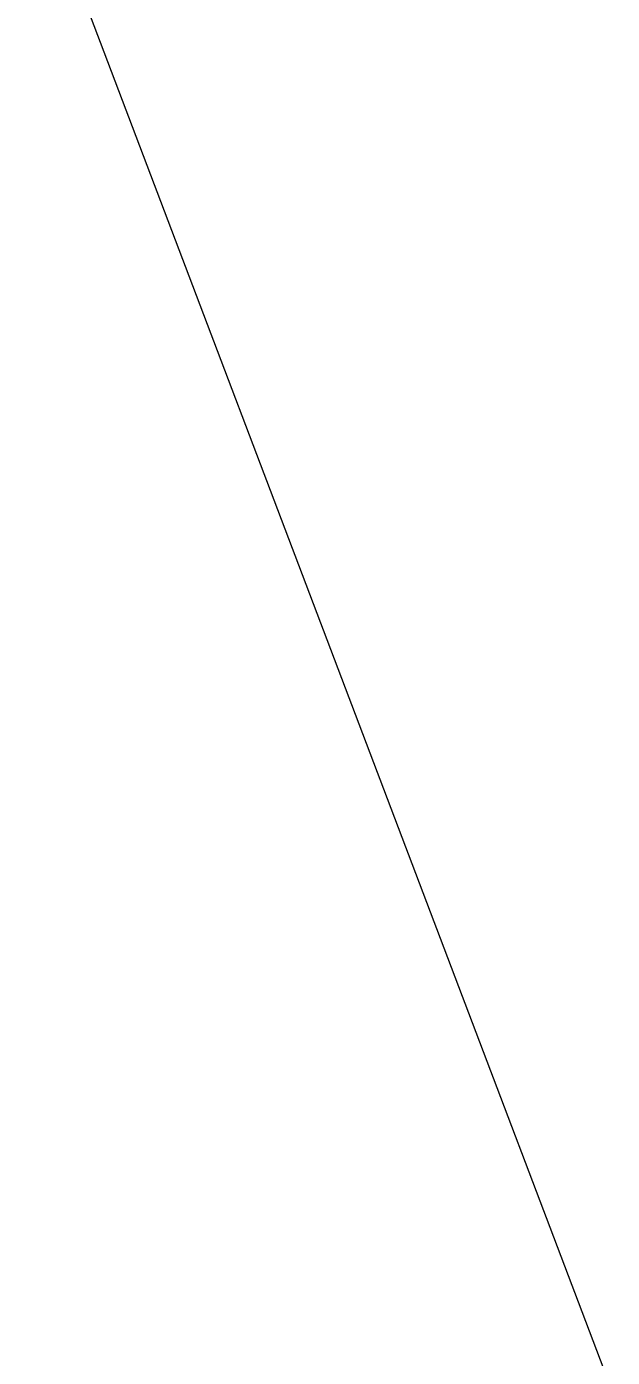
# Model space of a CAD drawing. Header units: millimetres. Extents: x 89051 to 218395, y -330386 to -125649.
# Drawn here: x 99114.6 to 99199.3, y -126715 to -126522.6 of the extents above; entities that cross this region are included whole.
import ezdxf

# ---------------------------------------------------------------- set-up
doc = ezdxf.new("R2010")
doc.units = ezdxf.units.MM
doc.header["$LTSCALE"] = 13
doc.layers.add('标注、文本', color=3, linetype='Continuous', lineweight=25)
doc.layers.add('铁心', color=3, linetype='Continuous', lineweight=0)
doc.styles.get("Standard").update_dxf_attribs({"font": 'gbenor.shx', "bigfont": 'gbcbig.shx'})
doc.dimstyles.new('1-15', dxfattribs={"dimscale": 20, "dimtxt": 3.5, "dimasz": 2, "dimexe": 1.5, "dimexo": 0.5, "dimgap": 0.5, "dimtad": 1, "dimtoh": 1, "dimdec": 1, "dimdsep": 46, "dimtxsty": 'Standard', "dimcen": 2.5, "dimclrd": 3, "dimclre": 3, "dimclrt": 3, "dimadec": 0, "dimazin": 2, "dimtfac": 1, "dimtdec": 1, "dimtmove": 0, "dimatfit": 2, "dimfxl": 1, "dimarcsym": 0})

# ---------------------------------------------------------------- blocks, each defined once
blk = doc.blocks.new('*D545')
at = {"layer": 'Defpoints', "color": 0, "transparency": 16777216}
for p in [(99257.43, -126451.16), (99300.43, -126524.82), (99250.93, -126547.55), (99299.8, -126855.33), (99300.43, -126859.3)]:
    blk.add_point(p, dxfattribs=at)
at = {"layer": '标注、文本', "color": 3, "lineweight": -2, "transparency": 16777216}
for p, q in [((99300.43, -126514.82), (99300.43, -126418.9)), ((99249.36, -126537.67), (99231.37, -126424.35)), ((99380.05, -126456.7), (99500.8, -126456.7))]:
    blk.add_line(p, q, dxfattribs=at)
for start, end in [(90, 99.0218), (78.8131, 90), (78.8265, 84.4132), (104.6085, 110.1953)]:
    blk.add_arc((99300.43, -126859.29), 410.39, start, end, dxfattribs=at)
at = {"layer": '标注、文本', "color": 3, "transparency": 16777216}
for points in [[(99340.06, -126457.51), (99340.7, -126444.19), (99300.43, -126448.9)], [(99195.56, -126455.65), (99198.29, -126468.7), (99236.07, -126453.98)]]:
    blk.add_solid(points, dxfattribs=at)
at = {"layer": '标注、文本', "color": 3, "transparency": 16777216, "insert": (99460.42, -126411.7), "char_height": 70, "attachment_point": 5}
blk.add_mtext('9°', dxfattribs=at)

msp = doc.modelspace()

# ---------------------------------------------------------------- linework, layer by layer
at = {"layer": '铁心'}
msp.add_lwpolyline([(99305, -126998.48), (99025.94, -126263.38), (99025.94, -126263.38)], dxfattribs=at)

# ---------------------------------------------------------------- dimensions: what is measured, and where the dimension line sits
at = {"layer": '标注、文本'}
dim = msp.add_angular_dim_2l(base=(99257.43, -126451.16), line1=((99300.43, -126859.3), (99300.43, -126524.82)), line2=((99299.8, -126855.33), (99250.93, -126547.55)), dimstyle='1-15', dxfattribs=at)
dim.commit()
dim.dimension.update_dxf_attribs({"geometry": '*D545', "text_midpoint": (99460.42, -126411.7)})

doc.saveas('drawing.dxf')
